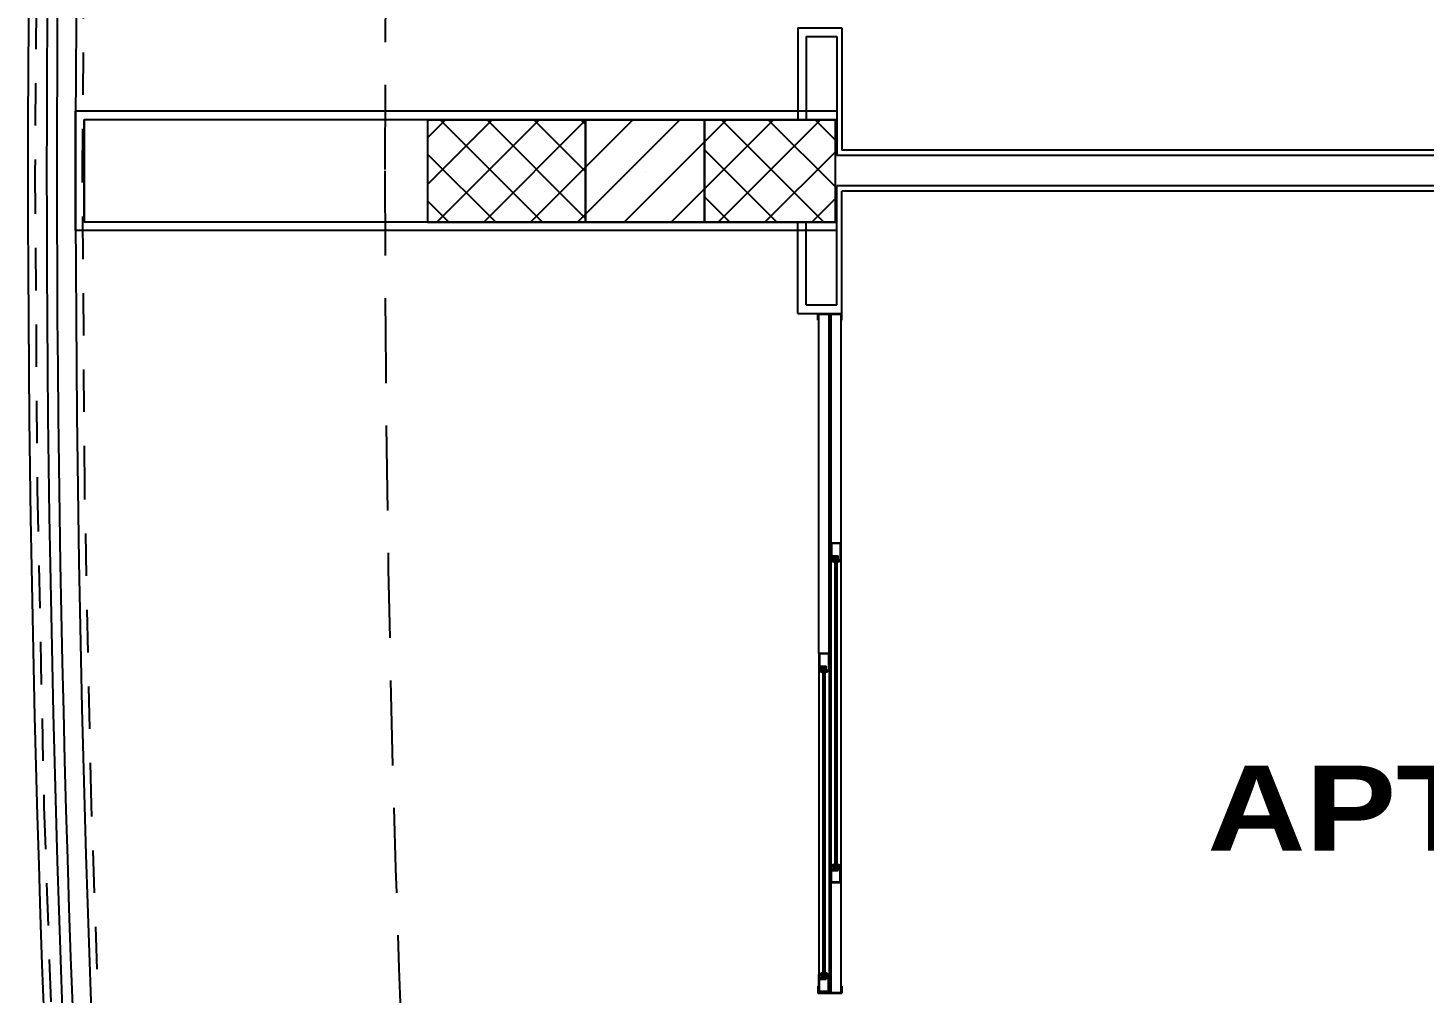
# Model space of a CAD drawing. Header units: millimetres. Extents: x 188.6 to 263.2, y 40.1 to 120.1.
# Drawn here: x 188.916 to 193.024, y 86.12 to 88.96 of the extents above; entities that cross this region are included whole.
import ezdxf

# ---------------------------------------------------------------- set-up
doc = ezdxf.new("R2010")
doc.units = ezdxf.units.MM
doc.linetypes.add('HIDDEN', pattern=[0.375, 0.25, -0.125])
doc.linetypes.add('HIDDEN2', pattern=[0.1875, 0.125, -0.0625])
for name, color, linetype in [('ARQ', 8, 'Continuous'), ('ESTR-PILARES', 11, 'Continuous'), ('ESTR-VIGAS', 11, 'HIDDEN2'), ('ESTRUTURA', 7, 'Continuous'), ('INC-TEXTO', 7, 'Continuous')]:
    doc.layers.add(name, color=color, linetype=linetype)
doc.styles.add('MC-ROMANS', font='romans')

# ---------------------------------------------------------------- blocks, each defined once
blk = doc.blocks.new('COBERTURA_29-09-2016')
at = {"layer": 'ESTR-PILARES', "linetype": 'Continuous'}
for p, q in [((-16.585, 2.1204), (-16.3954, 2.31)), ((-16.585, 2.2583), (-16.5333, 2.31)), ((-16.5575, 2.01), (-16.2575, 2.31)), ((-16.5466, 2.31), (-16.2466, 2.01)), ((-16.4196, 2.01), (-16.12, 2.31)), ((-16.4087, 2.31), (-16.12, 2.0213)), ((-16.2708, 2.31), (-16.12, 2.1592)), ((-16.1329, 2.31), (-16.12, 2.2971)), ((-16.12, 2.0339), (-15.8439, 2.31)), ((-16.12, 2.1717), (-15.9817, 2.31)), ((-15.77, 2.1081), (-15.5681, 2.31)), ((-15.77, 2.246), (-15.706, 2.31)), ((-15.7302, 2.01), (-15.4302, 2.31)), ((-15.7193, 2.31), (-15.4193, 2.01)), ((-15.5814, 2.31), (-15.385, 2.1136)), ((-15.4435, 2.31), (-15.385, 2.2515)), ((-16.006, 2.01), (-15.77, 2.246)), ((-15.77, 2.2228), (-15.5572, 2.01)), ((-16.585, 2.2105), (-16.3845, 2.01)), ((-15.5923, 2.01), (-15.385, 2.2173)), ((-16.3525, 2.16), (-16.3525, 2.16)), ((-16.2817, 2.01), (-16.12, 2.1717)), ((-15.985, 2.16), (-15.985, 2.16)), ((-15.985, 2.16), (-15.985, 2.16)), ((-15.945, 2.16), (-15.945, 2.16)), ((-15.5775, 2.16), (-15.5775, 2.16)), ((-15.8681, 2.01), (-15.77, 2.1081)), ((-16.585, 2.0726), (-16.5224, 2.01)), ((-15.77, 2.0849), (-15.6951, 2.01)), ((-15.4544, 2.01), (-15.385, 2.0794)), ((-16.1439, 2.01), (-16.12, 2.0339))]:
    blk.add_line(p, q, dxfattribs=at)
for points in [[(-16.12, 2.31), (-16.585, 2.31), (-16.585, 2.01), (-16.12, 2.01), (-16.12, 2.31)], [(-16.12, 2.01), (-15.77, 2.01), (-15.77, 2.31), (-16.12, 2.31), (-16.12, 2.01)], [(-15.385, 2.31), (-15.77, 2.31), (-15.77, 2.01), (-15.385, 2.01), (-15.385, 2.31)]]:
    blk.add_lwpolyline(points, dxfattribs=at)
at = {"layer": 'ESTR-VIGAS'}
for points in [[(-17.7334, 3.0941), (-17.74, 2.1604)], [(-17.6, 2.1594), (-17.5934, 3.0931)], [(-17.74, 2.1604), (-17.74, 2.1594)], [(-17.74, 2.1594), (-17.7334, 1.2256)], [(-17.5934, 1.2266), (-17.6, 2.1604)], [(-17.6, 2.1594), (-17.6, 2.1604)], [(-17.7334, 1.2256), (-17.7334, 1.2246)], [(-17.7334, 1.2246), (-17.7136, 0.2911)], [(-17.5737, 0.2941), (-17.5935, 1.2276)], [(-17.5934, 1.2266), (-17.5935, 1.2276)], [(-17.7136, 0.2911), (-17.7136, 0.2901)], [(-17.7136, 0.2901), (-17.6806, -0.6431)], [(-17.5407, -0.6381), (-17.5737, 0.295)], [(-17.5737, 0.2941), (-17.5737, 0.295)]]:
    blk.add_lwpolyline(points, dxfattribs=at)
blk = doc.blocks.new('XREF-TIPO$0$A$C491F7D64-flat-1')
for p, q in [((-0.057, 0.03), (-0.005, 0.03)), ((-0.057, 0.03), (-0.057, 0)), ((-0.055, 0.028), (-0.019, 0.028)), ((-0.055, 0.002), (-0.055, 0.028)), ((-0.055, 0.002), (-0.007, 0.002)), ((-0.019, 0.028), (-0.019, 0.008)), ((-0.007, 0.008), (-0.019, 0.008)), ((-0.017, 0.03), (-0.017, 0.02)), ((-0.005, 0.02), (-0.017, 0.02)), ((-0.017, 0.02), (-0.017, 0.01)), ((-0.005, 0.01), (-0.017, 0.01)), ((-0.005, 0.0195), (-0.0165, 0.0195)), ((0, 0.0185), (-0.0165, 0.0185)), ((0, 0.0115), (-0.0165, 0.0115)), ((-0.005, 0.0105), (-0.0165, 0.0105)), ((-0.015, 0.028), (-0.015, 0.022)), ((-0.015, 0.028), (-0.007, 0.028)), ((-0.007, 0.022), (-0.015, 0.022)), ((-0.007, 0.028), (-0.007, 0.022)), ((-0.007, 0.008), (-0.007, 0.002)), ((-0.005, 0.03), (-0.005, 0.02)), ((-0.005, 0.01), (-0.005, 0)), ((-0.0045, 0.02), (-0.0045, 0.025)), ((-0.0045, 0.01), (-0.0045, 0.005)), ((0, 0.02), (0, 0.0185)), ((0, 0.01), (0, 0.0115)), ((-0.057, 0), (-0.005, 0)), ((-0.055, 0), (-0.055, 0))]:
    blk.add_line(p, q)
for centre, radius, start, end in [((-0.0165, 0.019), 0.0005, 90, 270), ((-0.0165, 0.011), 0.0005, 90, 270), ((-0.005, 0.02), 0.0005, 270, 0), ((-0.005, 0.01), 0.0005, 0, 90), ((-0.005, 0.02), 0.005, 0, 84.2608), ((-0.005, 0.01), 0.005, 275.7392, 0)]:
    blk.add_arc(centre, radius, start, end)
blk = doc.blocks.new('XREF-TIPO$0$A$C70231090-flat-1')
for p, q in [((-0.055, 0.02), (-0.055, 0.0185)), ((-0.055, 0.0185), (-0.0385, 0.0185)), ((-0.055, 0.0115), (-0.0385, 0.0115)), ((-0.055, 0.01), (-0.055, 0.0115)), ((-0.0505, 0.02), (-0.0505, 0.025)), ((-0.0505, 0.01), (-0.0505, 0.005)), ((0, 0.03), (-0.05, 0.03)), ((-0.05, 0.03), (-0.05, 0.02)), ((-0.05, 0.02), (-0.038, 0.02)), ((-0.05, 0.0195), (-0.0385, 0.0195)), ((-0.05, 0.0105), (-0.0385, 0.0105)), ((-0.05, 0.01), (-0.05, 0)), ((-0.05, 0.01), (-0.038, 0.01)), ((-0.04, 0.028), (-0.048, 0.028)), ((-0.048, 0.028), (-0.048, 0.022)), ((-0.048, 0.022), (-0.04, 0.022)), ((-0.048, 0.008), (-0.036, 0.008)), ((-0.048, 0.008), (-0.048, 0.002)), ((-0.002, 0.002), (-0.048, 0.002)), ((-0.04, 0.028), (-0.04, 0.022)), ((-0.038, 0.03), (-0.038, 0.02)), ((-0.038, 0.02), (-0.038, 0.01)), ((-0.002, 0.028), (-0.036, 0.028)), ((-0.036, 0.028), (-0.036, 0.008)), ((-0.002, 0.019), (-0.002, 0.028)), ((-0.002, 0.002), (-0.002, 0.019)), ((-0.002, 0.019), (-0.002, 0.019)), ((0, 0.017), (0, 0.03)), ((0, 0.002), (0, 0.017)), ((0, 0.017), (0, 0.017)), ((0, 0), (0, 0.002)), ((0, 0.002), (0, 0.002)), ((0, 0), (-0.05, 0))]:
    blk.add_line(p, q)
for centre, radius, start, end in [((-0.05, 0.02), 0.005, 95.7392, 180), ((-0.05, 0.01), 0.005, 180, 264.2608), ((-0.05, 0.02), 0.0005, 180, 270), ((-0.05, 0.01), 0.0005, 90, 180), ((-0.0385, 0.019), 0.0005, 270, 90), ((-0.0385, 0.011), 0.0005, 270, 90)]:
    blk.add_arc(centre, radius, start, end)
blk = doc.blocks.new('XREF-TIPO$0$A$C491F7D64-flat-2')
for p, q in [((-0.057, 0.03), (-0.005, 0.03)), ((-0.057, 0.03), (-0.057, 0)), ((-0.055, 0.028), (-0.019, 0.028)), ((-0.055, 0.002), (-0.055, 0.028)), ((-0.055, 0.002), (-0.007, 0.002)), ((-0.019, 0.028), (-0.019, 0.008)), ((-0.007, 0.008), (-0.019, 0.008)), ((-0.017, 0.03), (-0.017, 0.02)), ((-0.005, 0.02), (-0.017, 0.02)), ((-0.017, 0.02), (-0.017, 0.01)), ((-0.005, 0.01), (-0.017, 0.01)), ((-0.005, 0.0195), (-0.0165, 0.0195)), ((0, 0.0185), (-0.0165, 0.0185)), ((0, 0.0115), (-0.0165, 0.0115)), ((-0.005, 0.0105), (-0.0165, 0.0105)), ((-0.015, 0.028), (-0.015, 0.022)), ((-0.015, 0.028), (-0.007, 0.028)), ((-0.007, 0.022), (-0.015, 0.022)), ((-0.007, 0.028), (-0.007, 0.022)), ((-0.007, 0.008), (-0.007, 0.002)), ((-0.005, 0.03), (-0.005, 0.02)), ((-0.005, 0.01), (-0.005, 0)), ((-0.0045, 0.02), (-0.0045, 0.025)), ((-0.0045, 0.01), (-0.0045, 0.005)), ((0, 0.02), (0, 0.0185)), ((0, 0.01), (0, 0.0115)), ((-0.057, 0), (-0.005, 0)), ((-0.055, 0), (-0.055, 0))]:
    blk.add_line(p, q)
for centre, radius, start, end in [((-0.0165, 0.019), 0.0005, 90, 270), ((-0.0165, 0.011), 0.0005, 90, 270), ((-0.005, 0.02), 0.0005, 270, 0), ((-0.005, 0.01), 0.0005, 0, 90), ((-0.005, 0.02), 0.005, 0, 84.2608), ((-0.005, 0.01), 0.005, 275.7392, 0)]:
    blk.add_arc(centre, radius, start, end)
blk = doc.blocks.new('XREF-TIPO$0$A$C491F7D64-flat-3')
for p, q in [((0, 0.02), (0, 0.0185)), ((0, 0.0185), (0.0165, 0.0185)), ((0, 0.01), (0, 0.0115)), ((0, 0.0115), (0.0165, 0.0115)), ((0.0045, 0.02), (0.0045, 0.025)), ((0.0045, 0.01), (0.0045, 0.005)), ((0.057, 0.03), (0.005, 0.03)), ((0.005, 0.03), (0.005, 0.02)), ((0.005, 0.02), (0.017, 0.02)), ((0.005, 0.0195), (0.0165, 0.0195)), ((0.005, 0.0105), (0.0165, 0.0105)), ((0.005, 0.01), (0.017, 0.01)), ((0.005, 0.01), (0.005, 0)), ((0.007, 0.028), (0.007, 0.022)), ((0.015, 0.028), (0.007, 0.028)), ((0.007, 0.022), (0.015, 0.022)), ((0.007, 0.008), (0.007, 0.002)), ((0.007, 0.008), (0.019, 0.008)), ((0.055, 0.002), (0.007, 0.002)), ((0.015, 0.028), (0.015, 0.022)), ((0.017, 0.03), (0.017, 0.02)), ((0.017, 0.02), (0.017, 0.01)), ((0.019, 0.028), (0.019, 0.008)), ((0.055, 0.028), (0.019, 0.028)), ((0.055, 0.002), (0.055, 0.028)), ((0.057, 0.03), (0.057, 0)), ((0.057, 0), (0.005, 0)), ((0.055, 0), (0.055, 0))]:
    blk.add_line(p, q)
for centre, radius, start, end in [((0.005, 0.02), 0.005, 95.7392, 180), ((0.005, 0.01), 0.005, 180, 264.2608), ((0.005, 0.02), 0.0005, 180, 270), ((0.005, 0.01), 0.0005, 90, 180), ((0.0165, 0.019), 0.0005, 270, 90), ((0.0165, 0.011), 0.0005, 270, 90)]:
    blk.add_arc(centre, radius, start, end)
blk = doc.blocks.new('XREF-TIPO$0$A$C752324B1')
at = {"color": 0}
for p, q in [((0.02, 0.071), (0, 0.071)), ((0, 0.071), (0, 0)), ((0.002, 0.069), (0.002, 0.002)), ((0.002, 0.069), (0.02, 0.069)), ((1, 0.068), (0.002, 0.068)), ((0.02, 0.071), (0.02, 0.069)), ((1.002, 0.068), (1.9498, 0.068)), ((1.04, 0.056), (1.9568, 0.056)), ((1.04, 0.05), (1.9568, 0.05)), ((1.98, 0.071), (1.98, 0.069)), ((1.98, 0.071), (2, 0.071)), ((1.998, 0.069), (1.98, 0.069)), ((1.998, 0.069), (1.998, 0.002)), ((2, 0.071), (2, 0)), ((1, 0.038), (0.002, 0.038)), ((0.002, 0.033), (1.998, 0.033)), ((0.002, 0.003), (1.998, 0.003)), ((0.002, 0.002), (0.02, 0.002)), ((0.02, 0), (0.02, 0.002)), ((0.7152, 0.021), (1.6372, 0.021)), ((0.7152, 0.015), (1.6372, 0.015)), ((0.7272, 0.033), (1.6252, 0.033)), ((0.7272, 0.003), (1.6252, 0.003)), ((1, 0.038), (1.9498, 0.038)), ((1.98, 0), (1.98, 0.002)), ((1.9978, 0.002), (1.98, 0.002)), ((0.02, 0), (0, 0)), ((1.98, 0), (1.9998, 0))]:
    blk.add_line(p, q, dxfattribs=at)
for name, p in [('XREF-TIPO$0$A$C491F7D64-flat-1', (1.057, 0.038)), ('XREF-TIPO$0$A$C491F7D64-flat-3', (1.9398, 0.038)), ('XREF-TIPO$0$A$C491F7D64-flat-2', (0.7322, 0.003)), ('XREF-TIPO$0$A$C70231090-flat-1', (1.6752, 0.003))]:
    blk.add_blockref(name, p, dxfattribs=at)
blk = doc.blocks.new('A$C0BE265FA')
at = {"layer": 'ARQ'}
for p, q in [((-20.14, 1.0653), (-20.14, 0.795)), ((-20.14, 1.0653), (-20.01, 1.0653)), ((-20.115, 1.0403), (-20.115, 0.795)), ((-20.115, 1.0403), (-20.025, 1.0403)), ((-20.025, 1.0403), (-20.025, 0.6903)), ((-20.01, 1.0653), (-20.01, 0.7053)), ((-22.2647, 0.4702), (-22.2649, 0.8202)), ((-22.2399, 0.4952), (-22.2399, 0.7952)), ((-14.055, 0.7052), (-20.01, 0.7052)), ((-14.04, 0.6902), (-20.025, 0.6902)), ((-20.025, 0.2502), (-20.025, 0.6003)), ((-14.04, 0.6002), (-20.025, 0.6002)), ((-20.01, 0.2252), (-20.01, 0.5853)), ((-14.055, 0.5852), (-20.01, 0.5852)), ((-20.14, 0.2252), (-20.14, 0.495)), ((-20.115, 0.2502), (-20.115, 0.495)), ((-20.115, 0.2502), (-20.025, 0.2502)), ((-20.14, 0.2252), (-20.01, 0.2252))]:
    blk.add_line(p, q, dxfattribs=at)
for points in [[(-20.0247, 0.8203), (-22.2646, 0.8203), (-22.265, 0.4702), (-20.0248, 0.4702)], [(-20.0247, 0.8203), (-22.2646, 0.8203), (-22.265, 0.4702), (-20.0248, 0.4702)], [(-20.0247, 0.7953), (-22.2396, 0.7953), (-22.2399, 0.4952), (-20.0248, 0.4952)], [(-20.0247, 0.7953), (-22.2396, 0.7953), (-22.2399, 0.4952), (-20.0248, 0.4952)]]:
    blk.add_lwpolyline(points, dxfattribs=at)
for radius, start, end in [(66.1415, 171.899467, 188.100485), (66.0865, 171.940842, 188.059109), (66.0565, 171.963438, 188.036513), (66.0015, 172.004914, 187.995038)]:
    blk.add_arc((43.7366, 0.6451), radius, start, end, dxfattribs=at)
at = {"layer": 'ARQ', "linetype": 'HIDDEN'}
for start, end in [(175.900109, 179.995949), (179.995949, 184.040816)]:
    blk.add_arc((45.1343, 0.6405), 66.4892, start, end, dxfattribs=at)
at = {"layer": 'ARQ', "xscale": -1, "rotation": 90}
blk.add_blockref('XREF-TIPO$0$A$C752324B1', (-20.01, 0.2252), dxfattribs=at)

msp = doc.modelspace()

# ---------------------------------------------------------------- block references
at = {"layer": 'ESTRUTURA'}
msp.add_blockref('COBERTURA_29-09-2016', (206.677, 86.3784), dxfattribs=at)

# ---------------------------------------------------------------- next in the draw order: block references
at = {"layer": 'ARQ'}
msp.add_blockref('A$C0BE265FA', (211.3213, 87.8947), dxfattribs=at)

# ---------------------------------------------------------------- next in the draw order: texts
at = {"layer": 'INC-TEXTO', "insert": (192.3865, 86.5359), "char_height": 0.25, "attachment_point": 7, "style": 'MC-ROMANS'}
msp.add_mtext('\\A1;{\\fArial Black|b0|i0|c0|p34;APTO TIPO A1}', dxfattribs=at)

doc.saveas('drawing.dxf')
